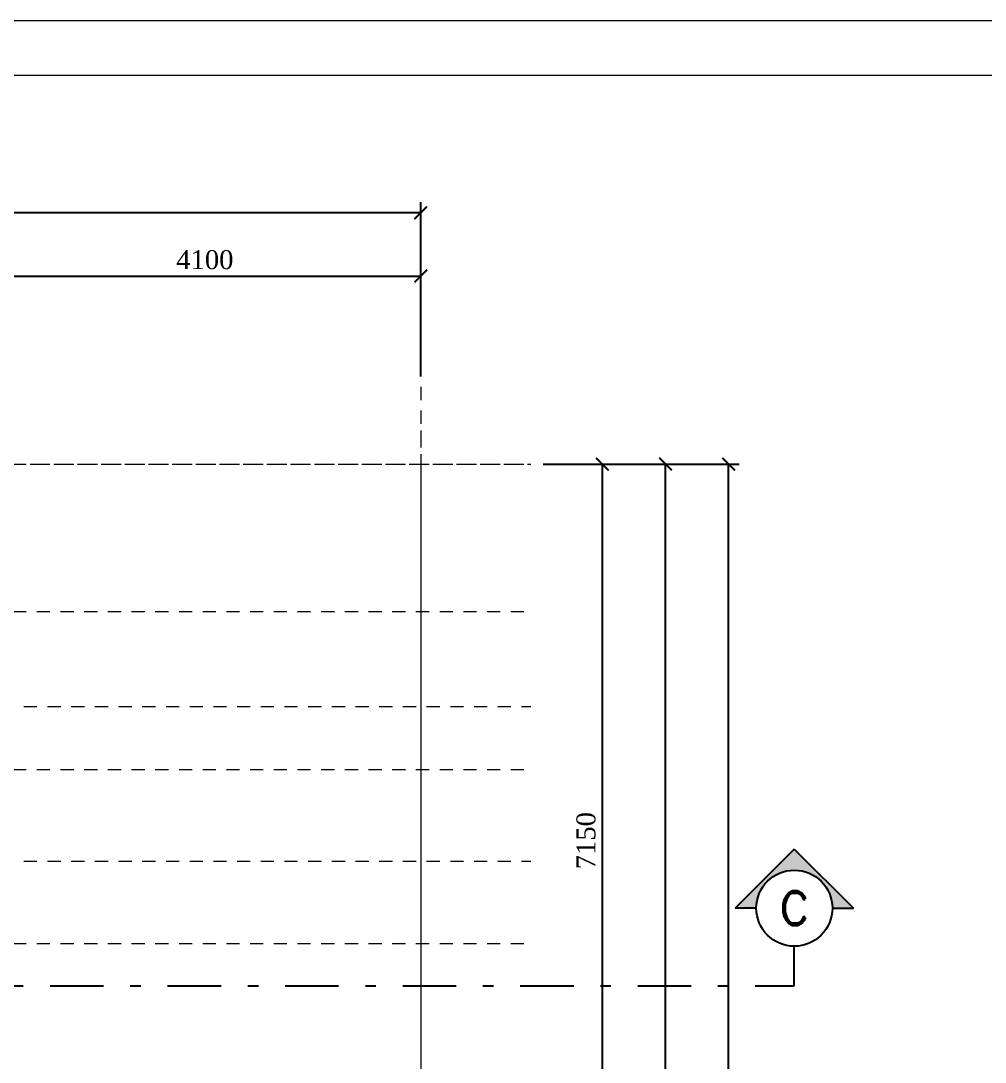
# Model space of a CAD drawing. Header units: millimetres. Extents: x -9564 to 494436, y -140371 to 4257.
# Drawn here: x 36.73 to 45.89, y 120.97 to 130.85 of the extents above; entities that cross this region are included whole.
import ezdxf
from ezdxf.enums import TextEntityAlignment as Align

# ---------------------------------------------------------------- set-up
doc = ezdxf.new("R2010")
doc.units = ezdxf.units.MM
doc.header["$MEASUREMENT"] = 0
for name, pattern in [('DASHDOTX2', [50.8, 25.4, -12.7, 0, -12.7]), ('DASHED2', [0.375, 0.25, -0.125]), ('HIDDEN2', [0.1875, 0.125, -0.0625])]:
    doc.linetypes.add(name, pattern=pattern)
doc.layers.get('DEFPOINTS').update_dxf_attribs({"lineweight": 18})
doc.layers.add('1', color=5, linetype='Continuous')
for name, color, linetype, lineweight in [('8', 8, 'Continuous', 5), ('AS', 8, 'HIDDEN2', 5), ('LEGEND', 1, 'DASHED2', 50), ('XR-KOP A3_MOZART$0$A-TXTKOP', 3, 'Continuous', 5), ('XR-KOP A3_MOZART$0$KOP-A1$0$A-GRSKOP', 1, 'Continuous', 5)]:
    doc.layers.add(name, color=color, linetype=linetype, lineweight=lineweight)
doc.styles.add('HAND', font='ROMAND.SHX', dxfattribs={"width": 0.8, "height": 250})
doc.styles.add('ROMAND', font='romand.shx', dxfattribs={"width": 0.7})
doc.styles.add('style2', font='times.ttf', dxfattribs={"height": 0.18})
doc.styles.add('XR-KOP A3_MOZART$0$ROMAND', font='romand.shx', dxfattribs={"height": 2, "bigfont": 'bigfont.shx'})
doc.dimstyles.new('ISO-25', dxfattribs={"dimtxt": 0.18, "dimasz": 0.12, "dimexe": 0.1, "dimexo": 0.1, "dimgap": 0.0625, "dimtad": 1, "dimtoh": 1, "dimdec": 0, "dimlfac": 1000, "dimtxsty": 'style2', "dimblk": 'ARCHTICK', "dimcen": 0.15, "dimclrd": 1, "dimclre": 1, "dimclrt": 4, "dimadec": 0, "dimazin": 0, "dimtfac": 1, "dimtdec": 0, "dimtmove": 0, "dimatfit": 3, "dimldrblk": 'OBLIQUE', "dimfxl": 1, "dimarcsym": 0})

# ---------------------------------------------------------------- blocks, each defined once
blk = doc.blocks.new('hsdh')
at = {"layer": 'XR-KOP A3_MOZART$0$KOP-A1$0$A-GRSKOP', "color": 0, "linetype": 'Continuous', "lineweight": 5}
blk.add_lwpolyline([(145480.1, 82601), (107945.4, 82601), (107945.4, 56196.5), (145480.1, 56196.5)], close=True, dxfattribs=at)
at = {"layer": 'XR-KOP A3_MOZART$0$KOP-A1$0$A-GRSKOP', "color": 5, "linetype": 'Continuous', "lineweight": 5}
blk.add_lwpolyline([(145016.9, 82137.7), (108408.6, 82137.7), (108408.6, 56659.8), (145016.9, 56659.8)], close=True, dxfattribs=at)
blk = doc.blocks.new('as1')
at = {"layer": 'AS'}
for p, q in [((137.0131, 168.628), (158.5787, 168.628)), ((139.8733, 168.628), (158.5787, 168.628)), ((137.0131, 167.228), (158.5787, 167.228)), ((136.4396, 166.328), (158.5787, 166.328)), ((137.0131, 165.728), (158.5787, 165.728)), ((136.4396, 164.858), (158.5787, 164.858)), ((137.0131, 164.078), (158.5787, 164.078))]:
    blk.add_line(p, q, dxfattribs=at)
blk = doc.blocks.new('_ArchTick')
at = {"color": 0, "linetype": 'ByBlock', "const_width": 0.15}
blk.add_lwpolyline([(-0.5, -0.5), (0.5, 0.5)], dxfattribs=at)
blk = doc.blocks.new('*D381')
at = {"color": 1, "lineweight": -2, "transparency": 16777216}
for p, q in [((264.8432, 245.8724), (265.504, 245.8724)), ((265.404, 245.8724), (265.404, 238.7224)), ((264.8407, 238.7224), (265.504, 238.7224))]:
    blk.add_line(p, q, dxfattribs=at)
at = {"layer": 'DEFPOINTS', "color": 0, "transparency": 16777216}
for p in [(264.7432, 245.8724), (264.7407, 238.7224), (265.404, 238.7224)]:
    blk.add_point(p, dxfattribs=at)
at = {"color": 1, "lineweight": -2, "transparency": 16777216, "xscale": 0.12, "yscale": 0.12, "zscale": 0.12}
for p, rotation in [((265.404, 245.8724), 90), ((265.404, 238.7224), 270)]:
    blk.add_blockref('_ArchTick', p, dxfattribs=dict(at, rotation=rotation))
at = {"color": 4, "transparency": 16777216, "insert": (265.2497, 242.2974), "char_height": 0.18, "attachment_point": 5, "rotation": 90, "style": 'style2'}
blk.add_mtext('7150', dxfattribs=at)
blk = doc.blocks.new('_Oblique')
at = {"color": 0, "linetype": 'ByBlock', "lineweight": -2}
blk.add_line((-0.5, -0.5), (0.5, 0.5), dxfattribs=at)
blk = doc.blocks.new('*D386')
at = {"color": 1, "lineweight": -2, "transparency": 16777216}
for p, q in [((265.504, 245.8724), (266.104, 245.8724)), ((266.004, 232.7224), (266.004, 245.8724)), ((265.504, 232.7224), (266.104, 232.7224))]:
    blk.add_line(p, q, dxfattribs=at)
at = {"layer": 'DEFPOINTS', "color": 0, "transparency": 16777216}
for p in [(265.404, 245.8724), (266.004, 245.8724), (265.404, 232.7224)]:
    blk.add_point(p, dxfattribs=at)
at = {"color": 1, "lineweight": -2, "transparency": 16777216, "xscale": 0.12, "yscale": 0.12, "zscale": 0.12}
for p, rotation in [((266.004, 245.8724), 90), ((266.004, 232.7224), 270)]:
    blk.add_blockref('_ArchTick', p, dxfattribs=dict(at, rotation=rotation))
at = {"color": 4, "transparency": 16777216, "insert": (265.8499, 239.2974), "char_height": 0.18, "attachment_point": 5, "rotation": 90, "style": 'style2'}
blk.add_mtext('13150', dxfattribs=at)
blk = doc.blocks.new('*D388')
at = {"color": 1, "lineweight": -2, "transparency": 16777216}
for p, q in [((266.104, 245.8724), (266.704, 245.8724)), ((266.604, 228.0724), (266.604, 245.8724)), ((266.104, 228.0724), (266.704, 228.0724))]:
    blk.add_line(p, q, dxfattribs=at)
at = {"layer": 'DEFPOINTS', "color": 0, "transparency": 16777216}
for p in [(266.004, 245.8724), (266.604, 245.8724), (266.004, 228.0724)]:
    blk.add_point(p, dxfattribs=at)
at = {"color": 1, "lineweight": -2, "transparency": 16777216, "xscale": 0.12, "yscale": 0.12, "zscale": 0.12}
for p, rotation in [((266.604, 245.8724), 90), ((266.604, 228.0724), 270)]:
    blk.add_blockref('_ArchTick', p, dxfattribs=dict(at, rotation=rotation))
at = {"color": 4, "transparency": 16777216, "insert": (266.4497, 236.9724), "char_height": 0.18, "attachment_point": 5, "rotation": 90, "style": 'style2'}
blk.add_mtext('17800', dxfattribs=at)
blk = doc.blocks.new('*D392')
at = {"color": 1, "lineweight": -2, "transparency": 16777216}
for p, q in [((259.5803, 246.7049), (259.5803, 247.7581)), ((263.6803, 246.7049), (263.6803, 247.7581)), ((259.5803, 247.6581), (263.6803, 247.6581))]:
    blk.add_line(p, q, dxfattribs=at)
at = {"layer": 'DEFPOINTS', "color": 0, "transparency": 16777216}
for p in [(263.6803, 247.6581), (259.5803, 246.6049), (263.6803, 246.6049)]:
    blk.add_point(p, dxfattribs=at)
at = {"color": 1, "lineweight": -2, "transparency": 16777216, "xscale": 0.12, "yscale": 0.12, "zscale": 0.12, "rotation": 180}
blk.add_blockref('_ArchTick', (259.5803, 247.6581), dxfattribs=at)
at = {"color": 1, "lineweight": -2, "transparency": 16777216, "xscale": 0.12, "yscale": 0.12, "zscale": 0.12}
blk.add_blockref('_ArchTick', (263.6803, 247.6581), dxfattribs=at)
at = {"color": 4, "transparency": 16777216, "insert": (261.6303, 247.8121), "char_height": 0.18, "attachment_point": 5, "style": 'style2'}
blk.add_mtext('4100', dxfattribs=at)
blk = doc.blocks.new('*D393')
at = {"color": 1, "lineweight": -2, "transparency": 16777216}
for p, q in [((246.0352, 247.7581), (246.0352, 248.3581)), ((263.6803, 247.7581), (263.6803, 248.3581)), ((263.6803, 248.2581), (246.0352, 248.2581))]:
    blk.add_line(p, q, dxfattribs=at)
at = {"layer": 'DEFPOINTS', "color": 0, "transparency": 16777216}
for p in [(246.0352, 248.2581), (246.0352, 247.6581), (263.6803, 247.6581)]:
    blk.add_point(p, dxfattribs=at)
at = {"color": 1, "lineweight": -2, "transparency": 16777216, "xscale": 0.12, "yscale": 0.12, "zscale": 0.12, "rotation": 180}
blk.add_blockref('_ArchTick', (246.0352, 248.2581), dxfattribs=at)
at = {"color": 1, "lineweight": -2, "transparency": 16777216, "xscale": 0.12, "yscale": 0.12, "zscale": 0.12}
blk.add_blockref('_ArchTick', (263.6803, 248.2581), dxfattribs=at)
at = {"color": 4, "transparency": 16777216, "insert": (254.8578, 248.4124), "char_height": 0.18, "attachment_point": 5, "style": 'style2'}
blk.add_mtext('17645', dxfattribs=at)
blk = doc.blocks.new('ARAH-4')
blk.add_hatch(color=8).paths.add_polyline_path([(-4.5, 0), (-7, 0), (0, -7), (7, 0), (4.5, 0, -1)])
at = {"color": 9}
for p, q in [((0, -7), (-7, 0)), ((-4.5, 0), (-7, 0)), ((0, -7), (7, 0)), ((4.5, 0), (7, 0))]:
    blk.add_line(p, q, dxfattribs=at)
blk.add_circle((0, 0), 4.5, dxfattribs=at)
at = {"color": 4, "style": 'ROMAND'}
blk.add_attdef('A', text='', height=4, dxfattribs=at).set_placement((0, 0), align=Align.MIDDLE_CENTER)
blk = doc.blocks.new('pot')
at = {"layer": '1', "linetype": 'DASHDOTX2', "ltscale": 0.02}
blk.add_lwpolyline([(200.0932, 164.2958), (200.0932, 163.9187), (225.016, 163.9187), (225.016, 164.2958)], dxfattribs=at)
ref = blk.add_blockref('ARAH-4', (225.016, 164.6567), dxfattribs=dict(xscale=0.080219464717514, yscale=0.080219464717514, zscale=0.080219464717514, rotation=180))
ref.add_attrib('A', 'C', dxfattribs={"color": 4, "height": 0.3209, "style": 'ROMAND'}).set_placement((225.016, 164.6567), align=Align.MIDDLE_CENTER)
blk = doc.blocks.new('q2rt2q')
at = {"layer": 'AS'}
for p in [(263.6803, 246.6049), (263.6803, 246.1911)]:
    blk.add_line(p, (263.6803, 225.184), dxfattribs=at)
for base, p1, p2, picture, middle in [((246.0352, 248.2581), (263.6803, 247.6581), (246.0352, 247.6581), '*D393', (254.8578, 248.4124)), ((263.6803, 247.6581), (259.5803, 246.6049), (263.6803, 246.6049), '*D392', (261.6303, 247.8121))]:
    dim = blk.add_linear_dim(base=base, p1=p1, p2=p2, dimstyle='ISO-25')
    dim.commit()
    dim.dimension.update_dxf_attribs({"geometry": picture, "text_midpoint": middle})
for base, p1, p2, picture, middle in [((265.404, 238.7224), (264.7432, 245.8724), (264.7407, 238.7224), '*D381', (265.2497, 242.2974)), ((266.004, 245.8724), (265.404, 232.7224), (265.404, 245.8724), '*D386', (265.8499, 239.2974)), ((266.604, 245.8724), (266.004, 228.0724), (266.004, 245.8724), '*D388', (266.4497, 236.9724))]:
    dim = blk.add_linear_dim(base=base, p1=p1, p2=p2, angle=90, dimstyle='ISO-25')
    dim.commit()
    dim.dimension.update_dxf_attribs({"geometry": picture, "text_midpoint": middle})
blk = doc.blocks.new('A$C2a879c63')
at = {"layer": '8', "transparency": 33554687}
blk.add_lwpolyline([(69.4423, 25.3373), (69.4423, 6.9373, -0.414214), (67.9423, 5.4373), (51.7998, 5.4373)], format="xyb", dxfattribs=at)
for name, p in [('pot', (-152.0264, -143.5351)), ('q2rt2q', (-194.2379, -220.5351)), ('as1', (-88.091, -143.2907))]:
    blk.add_blockref(name, p)
at = {"layer": 'LEGEND', "xscale": 0.00111896417510141, "yscale": 0.00111896417510141, "zscale": 0.00111896417510141}
blk.add_blockref('hsdh', (-78.787, -62.8819), dxfattribs=at)
at = {"color": 4, "style": 'HAND'}
for tag, height, rotation, p in [('DRY.WASHER', 0.054, 0, (11.9366, 24.9122)), ('PATIO', 0.135, 0, (20.9666, 21.5696)), ('GENSET', 0.135, 0, (18.2157, 17.1045)), ('PLANTERBOX', 0.135, 90, (22.169, 13.2959)), ('PLANTERBOX', 0.135, 0, (18.5224, 11.5633)), ('PATIO', 0.135, 0, (400.0395, 10.821)), ('CARPORT', 0.135, 0, (12.157, 9.7744)), ('CARPORT', 0.135, 0, (20.6202, 9.7744))]:
    blk.add_attdef(tag, text='', height=height, rotation=rotation, dxfattribs=at).set_placement(p, align=Align.MIDDLE)
at = {"layer": 'XR-KOP A3_MOZART$0$A-TXTKOP', "style": 'XR-KOP A3_MOZART$0$ROMAND'}
for tag, p in [('1:200', (37.0468, 3.1879)), ('1:100', (79.0468, 3.1879)), ('1:100', (121.0468, 3.1879)), ('1:100', (163.0468, 3.1879)), ('1:100', (205.0468, 3.1879)), ('1:100', (247.0468, 3.1879)), ('1:100', (289.0468, 3.1879)), ('1:100', (331.0468, 3.1879)), ('1:100', (373.0468, 3.1879)), ('1:100', (415.0468, 3.1879)), ('1:100', (457.0468, 3.1879)), ('1:100', (499.0468, 3.1879))]:
    blk.add_attdef(tag, text='', height=0.1296, dxfattribs=at).set_placement(p, align=Align.MIDDLE)

msp = doc.modelspace()

# ---------------------------------------------------------------- block references
msp.add_blockref('A$C2a879c63', (-28.9148, 101.3058))

doc.saveas('drawing.dxf')
